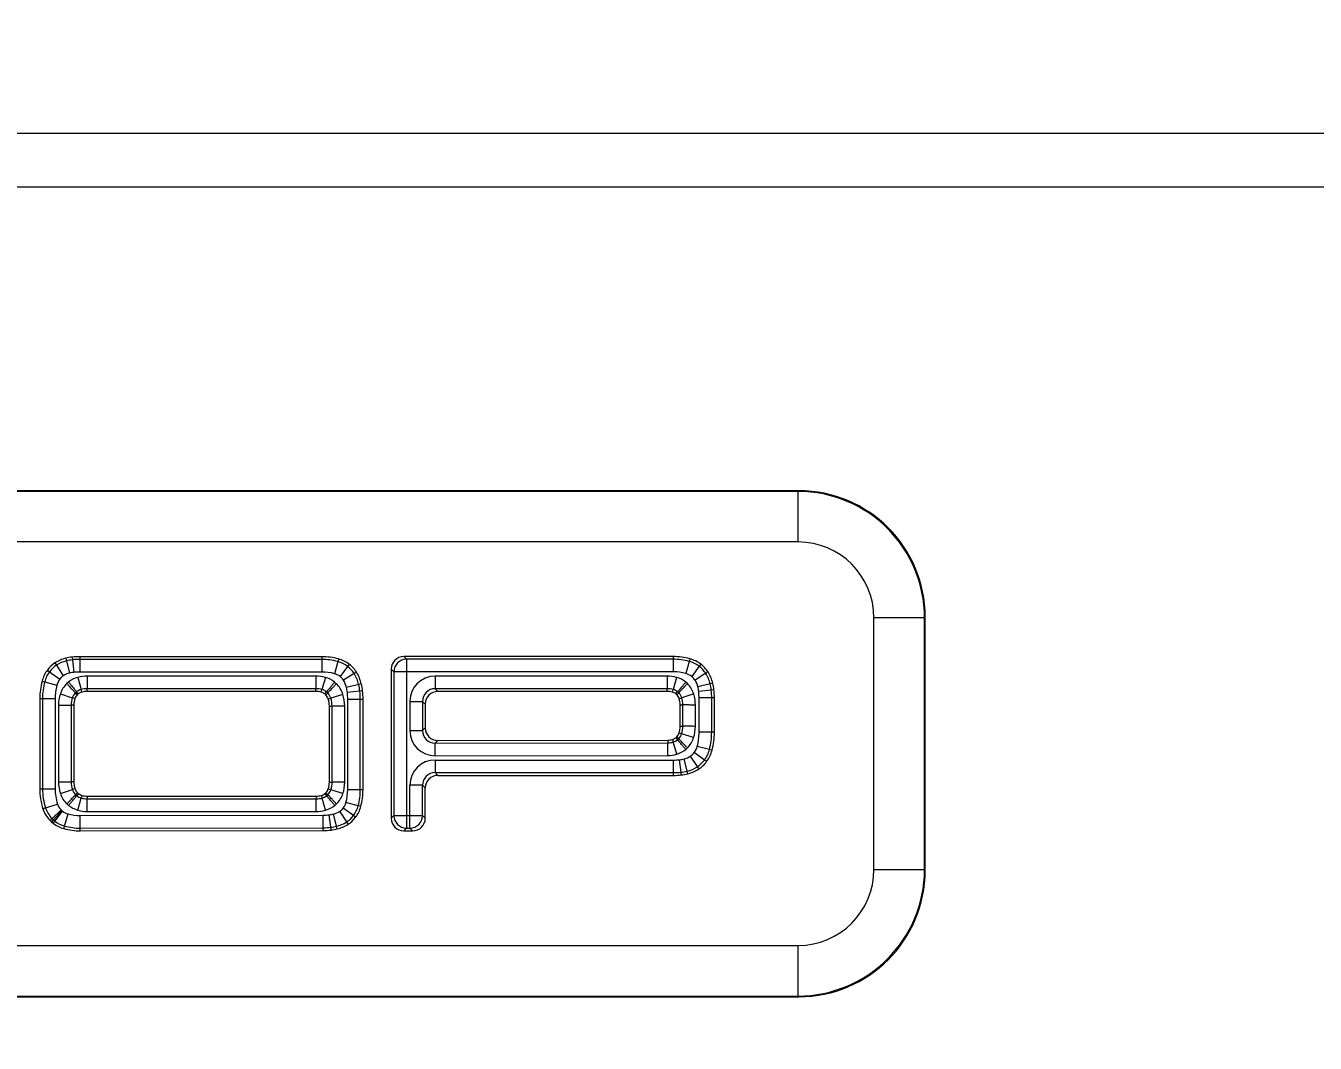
# Model space of a CAD drawing. Header units: millimetres. Extents: x -1133 to 1382, y -1174 to 1187.
# Drawn here: x -147 to -96, y 259.6 to 299.8 of the extents above; entities that cross this region are included whole.
import ezdxf

# ---------------------------------------------------------------- set-up
doc = ezdxf.new("R2010")
doc.units = ezdxf.units.MM
doc.linetypes.add('K5LT_THIN', pattern=[0])
doc.styles.add('KDIMTEXTSTYLE', font='GOST_AU.SHX', dxfattribs={"width": 0.96, "oblique": 15, "height": 5})
doc.dimstyles.new('KDIMSTYLE (1.00)', dxfattribs={"dimtxt": 5, "dimasz": 1, "dimexe": 2, "dimexo": 0, "dimgap": 1, "dimtad": 1, "dimtxsty": 'KDIMTEXTSTYLE', "dimsah": 1, "dimcen": 0, "dimdle": 1, "dimadec": 0, "dimazin": 0, "dimtfac": 0.667, "dimtmove": 0, "dimatfit": 3, "dimfxl": 1, "dimtvp": 1, "dimtolj": 1, "dimtzin": 0, "dimarcsym": 0})

# ---------------------------------------------------------------- blocks, each defined once
blk = doc.blocks.new('U3')
at = {"color": 7, "linetype": 'K5LT_THIN', "lineweight": 18}
for p, q in [((162.535, 295.589), (-162.535, 295.589)), ((162.433, 293.468), (-162.46, 293.468)), ((-116.466, 281.468), (-176.469, 281.468)), ((-116.493, 281.44), (-176.442, 281.44)), ((-116.493, 281.44), (-116.466, 281.468)), ((-116.493, 279.441), (-116.493, 281.44)), ((-116.493, 279.441), (-176.442, 279.441)), ((-111.495, 276.442), (-113.494, 276.442)), ((-113.494, 266.493), (-113.494, 276.442)), ((-111.495, 276.442), (-111.468, 276.469)), ((-111.495, 266.493), (-111.495, 276.442)), ((-111.468, 266.466), (-111.468, 276.469)), ((-145.439, 274.845), (-145.413, 274.741)), ((-145.413, 274.741), (-145.292, 274.257)), ((-145.191, 274.89), (-145.179, 274.783)), ((-145.179, 274.783), (-145.123, 274.288)), ((-144.887, 274.907), (-144.887, 274.8)), ((-135.314, 274.907), (-144.887, 274.907)), ((-135.314, 274.8), (-144.887, 274.8)), ((-144.887, 274.8), (-144.887, 274.301)), ((-135.314, 274.907), (-135.314, 274.8)), ((-135.314, 274.8), (-135.314, 274.301)), ((-134.659, 274.818), (-134.688, 274.714)), ((-121.434, 274.912), (-132.078, 274.912)), ((-132.078, 274.912), (-131.971, 274.805)), ((-131.971, 274.805), (-131.971, 274.306)), ((-121.434, 274.805), (-131.971, 274.805)), ((-121.434, 274.912), (-121.434, 274.805)), ((-121.434, 274.805), (-121.434, 274.306)), ((-120.765, 274.823), (-120.793, 274.719)), ((-146.17, 274.378), (-146.083, 274.314)), ((-146.083, 274.314), (-145.681, 274.019)), ((-145.869, 274.66), (-145.811, 274.569)), ((-145.811, 274.569), (-145.542, 274.149)), ((-135.314, 274.301), (-144.887, 274.301)), ((-134.688, 274.714), (-134.822, 274.234)), ((-134.298, 274.52), (-134.6, 274.123)), ((-134.041, 274.237), (-134.466, 273.976)), ((-134.233, 274.606), (-134.298, 274.52)), ((-133.95, 274.293), (-134.041, 274.237)), ((-132.577, 274.414), (-132.577, 268.521)), ((-132.577, 274.414), (-132.47, 274.306)), ((-132.47, 274.306), (-132.47, 268.629)), ((-131.971, 274.306), (-132.47, 274.306)), ((-131.971, 274.306), (-131.971, 268.629)), ((-121.434, 274.306), (-131.971, 274.306)), ((-120.793, 274.719), (-120.924, 274.238)), ((-120.4, 274.527), (-120.699, 274.128)), ((-120.144, 274.249), (-120.567, 273.985)), ((-120.335, 274.613), (-120.4, 274.527)), ((-120.053, 274.306), (-120.144, 274.249)), ((-146.378, 273.942), (-146.274, 273.914)), ((-146.274, 273.914), (-145.792, 273.787)), ((-145.331, 273.904), (-145.399, 273.845)), ((-144.966, 274.089), (-144.834, 273.608)), ((-135.554, 274.14), (-144.589, 274.14)), ((-144.589, 274.14), (-144.589, 273.641)), ((-135.554, 274.14), (-135.554, 273.641)), ((-135.178, 274.088), (-135.314, 273.608)), ((-134.746, 273.838), (-134.814, 273.899)), ((-133.862, 273.806), (-134.346, 273.688)), ((-133.758, 273.832), (-133.862, 273.806)), ((-121.668, 274.14), (-130.839, 274.14)), ((-130.839, 274.14), (-130.839, 273.641)), ((-121.668, 274.14), (-121.668, 273.641)), ((-121.296, 274.089), (-121.43, 273.609)), ((-120.868, 273.843), (-120.933, 273.901)), ((-119.969, 273.834), (-120.453, 273.715)), ((-119.864, 273.86), (-119.969, 273.834)), ((-146.468, 273.253), (-146.36, 273.253)), ((-146.468, 273.253), (-146.468, 269.682)), ((-146.36, 273.253), (-145.861, 273.253)), ((-146.36, 273.253), (-146.36, 269.682)), ((-145.861, 273.253), (-145.861, 269.682)), ((-145.656, 273.437), (-145.182, 273.281)), ((-145.08, 273.248), (-145.182, 273.281)), ((-145.013, 273.519), (-145.061, 273.478)), ((-144.987, 273.399), (-145.061, 273.478)), ((-144.945, 273.436), (-145.013, 273.519)), ((-144.945, 273.436), (-144.987, 273.399)), ((-144.806, 273.505), (-144.834, 273.608)), ((-144.589, 273.534), (-144.589, 273.641)), ((-135.554, 273.641), (-144.589, 273.641)), ((-135.554, 273.534), (-144.589, 273.534)), ((-135.554, 273.534), (-135.554, 273.641)), ((-135.343, 273.505), (-135.314, 273.608)), ((-135.204, 273.435), (-135.136, 273.517)), ((-135.162, 273.397), (-135.204, 273.435)), ((-135.162, 273.397), (-135.088, 273.474)), ((-135.088, 273.474), (-135.136, 273.517)), ((-135.065, 273.235), (-134.963, 273.267)), ((-134.487, 273.418), (-134.963, 273.267)), ((-133.816, 273.544), (-134.312, 273.491)), ((-134.297, 269.649), (-134.297, 273.215)), ((-133.798, 273.215), (-134.297, 273.215)), ((-133.709, 273.556), (-133.816, 273.544)), ((-133.691, 273.215), (-133.798, 273.215)), ((-133.798, 269.649), (-133.798, 273.215)), ((-133.691, 269.649), (-133.691, 273.215)), ((-130.731, 273.534), (-130.839, 273.641)), ((-121.668, 273.641), (-130.839, 273.641)), ((-121.668, 273.534), (-130.731, 273.534)), ((-121.668, 273.534), (-121.668, 273.641)), ((-121.459, 273.505), (-121.43, 273.609)), ((-121.324, 273.438), (-121.255, 273.52)), ((-121.284, 273.402), (-121.324, 273.438)), ((-121.284, 273.402), (-121.21, 273.48)), ((-121.21, 273.48), (-121.255, 273.52)), ((-121.195, 273.252), (-121.093, 273.285)), ((-120.617, 273.434), (-121.093, 273.285)), ((-119.925, 273.586), (-120.42, 273.531)), ((-120.406, 271.919), (-120.406, 273.275)), ((-119.908, 273.275), (-120.406, 273.275)), ((-119.818, 273.598), (-119.925, 273.586)), ((-119.8, 273.275), (-119.908, 273.275)), ((-119.908, 271.919), (-119.908, 273.275)), ((-119.8, 271.919), (-119.8, 273.275)), ((-145.727, 272.994), (-145.228, 272.994)), ((-145.727, 272.994), (-145.727, 269.958)), ((-145.121, 272.994), (-145.228, 272.994)), ((-145.228, 272.994), (-145.228, 269.958)), ((-145.121, 272.994), (-145.121, 269.958)), ((-135.022, 272.955), (-134.914, 272.955)), ((-135.022, 269.941), (-135.022, 272.955)), ((-134.416, 272.955), (-134.914, 272.955)), ((-134.914, 269.941), (-134.914, 272.955)), ((-134.416, 269.941), (-134.416, 272.955)), ((-131.836, 273.142), (-131.836, 271.986)), ((-131.836, 273.142), (-131.338, 273.142)), ((-131.23, 273.035), (-131.338, 273.142)), ((-131.338, 273.142), (-131.338, 271.986)), ((-131.23, 273.035), (-131.23, 272.094)), ((-121.158, 272.156), (-121.158, 272.999)), ((-121.158, 272.999), (-121.05, 272.999)), ((-121.05, 272.155), (-121.05, 272.999)), ((-120.551, 272.153), (-120.551, 272.997)), ((-131.836, 271.986), (-131.338, 271.986)), ((-131.23, 272.094), (-131.338, 271.986)), ((-121.329, 271.703), (-121.29, 271.739)), ((-121.329, 271.703), (-121.26, 271.621)), ((-121.29, 271.739), (-121.215, 271.662)), ((-121.2, 271.891), (-121.097, 271.859)), ((-121.158, 272.156), (-121.05, 272.155)), ((-120.622, 271.708), (-121.097, 271.859)), ((-119.908, 271.919), (-120.406, 271.919)), ((-119.8, 271.919), (-119.908, 271.919)), ((-130.731, 271.595), (-130.838, 271.488)), ((-130.838, 271.488), (-121.647, 271.503)), ((-130.837, 270.989), (-130.838, 271.488)), ((-130.731, 271.595), (-121.647, 271.61)), ((-121.647, 271.61), (-121.647, 271.503)), ((-121.646, 271.004), (-121.647, 271.503)), ((-121.457, 271.638), (-121.427, 271.535)), ((-121.287, 271.056), (-121.427, 271.535)), ((-121.26, 271.621), (-121.215, 271.662)), ((-120.934, 271.244), (-120.869, 271.302)), ((-119.996, 271.236), (-120.478, 271.363)), ((-119.892, 271.208), (-119.996, 271.236)), ((-130.839, 270.822), (-121.418, 270.822)), ((-130.839, 270.822), (-130.839, 270.323)), ((-130.837, 270.989), (-121.646, 271.004)), ((-121.418, 270.323), (-121.418, 270.822)), ((-121.12, 270.34), (-121.176, 270.836)), ((-120.881, 270.383), (-121.002, 270.867)), ((-120.472, 270.56), (-120.742, 270.98)), ((-120.193, 270.823), (-120.596, 271.117)), ((-120.106, 270.76), (-120.193, 270.823)), ((-130.731, 270.216), (-130.839, 270.323)), ((-130.839, 270.323), (-121.418, 270.323)), ((-130.731, 270.216), (-121.418, 270.216)), ((-121.418, 270.216), (-121.418, 270.323)), ((-121.108, 270.233), (-121.12, 270.34)), ((-120.854, 270.279), (-120.881, 270.383)), ((-120.414, 270.47), (-120.472, 270.56)), ((-146.468, 269.682), (-146.36, 269.682)), ((-146.36, 269.682), (-145.861, 269.682)), ((-145.727, 269.958), (-145.228, 269.958)), ((-145.655, 269.502), (-145.181, 269.656)), ((-145.121, 269.958), (-145.228, 269.958)), ((-145.078, 269.689), (-145.181, 269.656)), ((-135.063, 269.682), (-134.96, 269.649)), ((-135.022, 269.941), (-134.914, 269.941)), ((-134.486, 269.496), (-134.96, 269.649)), ((-134.416, 269.941), (-134.914, 269.941)), ((-133.798, 269.649), (-134.297, 269.649)), ((-133.691, 269.649), (-133.798, 269.649)), ((-131.836, 268.629), (-131.836, 269.825)), ((-131.338, 269.825), (-131.836, 269.825)), ((-131.23, 269.717), (-131.338, 269.825)), ((-131.338, 268.629), (-131.338, 269.825)), ((-131.23, 268.521), (-131.23, 269.717)), ((-144.983, 269.531), (-145.056, 269.453)), ((-145.056, 269.453), (-145.009, 269.411)), ((-144.941, 269.494), (-145.009, 269.411)), ((-144.983, 269.531), (-144.941, 269.494)), ((-144.964, 268.841), (-144.83, 269.321)), ((-144.801, 269.425), (-144.83, 269.321)), ((-144.589, 269.396), (-144.589, 269.288)), ((-144.589, 269.396), (-135.543, 269.396)), ((-144.589, 268.79), (-144.589, 269.288)), ((-144.589, 269.288), (-135.543, 269.288)), ((-135.543, 269.396), (-135.543, 269.288)), ((-135.543, 268.79), (-135.543, 269.288)), ((-135.333, 269.425), (-135.304, 269.321)), ((-135.17, 268.841), (-135.304, 269.321)), ((-135.196, 269.493), (-135.155, 269.529)), ((-135.196, 269.493), (-135.128, 269.41)), ((-135.155, 269.529), (-135.081, 269.451)), ((-135.128, 269.41), (-135.081, 269.451)), ((-133.882, 269.011), (-134.364, 269.14)), ((-146.343, 268.896), (-146.241, 268.929)), ((-146.241, 268.929), (-145.767, 269.083)), ((-145.985, 268.505), (-145.628, 268.854)), ((-145.929, 268.453), (-145.599, 268.827)), ((-145.87, 268.404), (-145.568, 268.801)), ((-145.487, 268.214), (-145.353, 268.694)), ((-145.396, 269.087), (-145.328, 269.028)), ((-144.872, 268.629), (-135.261, 268.645)), ((-144.871, 268.13), (-144.872, 268.629)), ((-144.589, 268.79), (-135.543, 268.79)), ((-135.261, 268.146), (-135.261, 268.645)), ((-134.968, 268.163), (-135.023, 268.658)), ((-134.733, 268.205), (-134.854, 268.689)), ((-134.808, 269.027), (-134.741, 269.086)), ((-134.337, 268.374), (-134.604, 268.796)), ((-134.069, 268.623), (-134.47, 268.92)), ((-133.983, 268.56), (-134.069, 268.623)), ((-133.779, 268.983), (-133.882, 269.011)), ((-132.577, 268.521), (-132.47, 268.629)), ((-132.47, 268.629), (-131.971, 268.629)), ((-131.971, 268.629), (-131.836, 268.629)), ((-131.971, 268.629), (-131.971, 268.13)), ((-131.836, 268.629), (-131.338, 268.629)), ((-131.836, 268.13), (-131.836, 268.629)), ((-131.23, 268.521), (-131.338, 268.629)), ((-146.061, 268.43), (-145.985, 268.505)), ((-146, 268.372), (-145.929, 268.453)), ((-145.935, 268.319), (-145.87, 268.404)), ((-145.516, 268.111), (-145.487, 268.214)), ((-144.871, 268.13), (-135.261, 268.146)), ((-144.871, 268.023), (-144.871, 268.13)), ((-135.261, 268.039), (-135.261, 268.146)), ((-134.956, 268.056), (-134.968, 268.163)), ((-134.707, 268.101), (-134.733, 268.205)), ((-134.28, 268.284), (-134.337, 268.374)), ((-132.078, 268.023), (-131.971, 268.13)), ((-131.971, 268.13), (-131.836, 268.13)), ((-131.729, 268.023), (-131.836, 268.13)), ((-144.871, 268.023), (-135.261, 268.039)), ((-132.078, 268.023), (-131.729, 268.023)), ((-113.494, 266.493), (-111.495, 266.493)), ((-111.495, 266.493), (-111.468, 266.466)), ((-176.442, 263.494), (-116.493, 263.494)), ((-116.493, 261.495), (-116.493, 263.494)), ((-176.442, 261.495), (-116.493, 261.495)), ((-116.493, 261.495), (-116.466, 261.468)), ((-176.469, 261.468), (-116.466, 261.468))]:
    blk.add_line(p, q, dxfattribs=at)
for centre, radius, start, end in [((-145.086, 273.435), 1.454, 104.0747, 122.6233), ((-145.086, 273.435), 1.346, 104.0747, 122.6233), ((-144.981, 273.018), 1.884, 96.3874, 104.0747), ((-144.981, 273.018), 1.776, 96.3874, 104.0747), ((-144.887, 272.18), 2.727, 90, 96.3874), ((-144.887, 272.18), 2.62, 90, 96.3874), ((-135.314, 272.469), 2.438, 74.4266, 90), ((-135.314, 272.469), 2.331, 74.4266, 90), ((-134.999, 273.6), 1.264, 52.7367, 74.4266), ((-121.434, 272.369), 2.544, 74.7572, 90), ((-121.434, 272.369), 2.436, 74.7572, 90), ((-121.101, 273.59), 1.277, 53.1838, 74.7572), ((-145.122, 273.609), 1.299, 143.7455, 165.1574), ((-145.122, 273.609), 1.192, 143.7455, 165.1574), ((-145.263, 273.713), 1.124, 122.6233, 143.7455), ((-145.263, 273.713), 1.017, 122.6233, 143.7455), ((-145.086, 273.435), 0.848, 104.0747, 122.6233), ((-144.981, 273.018), 1.278, 96.3874, 104.0747), ((-144.887, 272.18), 2.121, 90, 96.3874), ((-135.314, 272.469), 1.832, 74.4266, 90), ((-134.999, 273.6), 0.658, 52.7367, 74.4266), ((-134.999, 273.6), 1.157, 52.7367, 74.4266), ((-134.929, 273.691), 1.042, 31.5678, 52.7367), ((-134.929, 273.691), 1.149, 31.5678, 52.7367), ((-135.322, 273.45), 1.503, 13.7121, 31.5678), ((-135.322, 273.45), 1.61, 13.7121, 31.5678), ((-121.434, 272.369), 1.938, 74.7572, 90), ((-121.101, 273.59), 0.671, 53.1838, 74.7572), ((-121.101, 273.59), 1.17, 53.1838, 74.7572), ((-121.016, 273.704), 1.028, 32.0266, 53.1838), ((-121.016, 273.704), 1.135, 32.0266, 53.1838), ((-121.354, 273.492), 1.427, 13.8564, 32.0266), ((-121.354, 273.492), 1.535, 13.8564, 32.0266), ((-143.78, 273.253), 2.688, 165.1574, 180), ((-143.78, 273.253), 2.581, 165.1574, 180), ((-143.78, 273.253), 2.082, 165.1574, 180), ((-145.122, 273.609), 0.693, 143.7455, 165.1574), ((-145.263, 273.713), 0.518, 122.6233, 143.7455), ((-144.711, 273.126), 0.995, 133.7505, 161.7788), ((-144.696, 273.104), 1.022, 105.3487, 128.4698), ((-144.589, 272.715), 1.425, 90, 105.3487), ((-135.554, 272.764), 1.376, 74.152, 90), ((-135.456, 273.107), 1.02, 50.9493, 74.152), ((-135.458, 273.11), 1.018, 17.6133, 45.6388), ((-134.929, 273.691), 0.543, 31.5678, 52.7367), ((-135.322, 273.45), 1.004, 13.7121, 31.5678), ((-135.827, 273.327), 2.023, 6.1772, 13.7121), ((-135.827, 273.327), 2.131, 6.1772, 13.7121), ((-121.668, 272.758), 1.382, 74.3705, 90), ((-121.566, 273.124), 1.002, 50.8847, 74.3705), ((-121.556, 273.139), 0.985, 17.4724, 45.6848), ((-121.016, 273.704), 0.529, 32.0266, 53.1838), ((-121.354, 273.492), 0.929, 13.8564, 32.0266), ((-121.818, 273.378), 1.905, 6.2641, 13.8564), ((-121.818, 273.378), 2.012, 6.2641, 13.8564), ((-144.309, 272.994), 1.418, 161.7788, 180), ((-144.309, 272.994), 0.919, 161.7788, 180), ((-144.711, 273.126), 0.496, 134.8435, 161.7788), ((-144.309, 272.994), 0.811, 161.7788, 180), ((-144.711, 273.126), 0.389, 135.3259, 161.7788), ((-144.696, 273.104), 0.523, 105.3487, 127.4131), ((-144.696, 273.104), 0.416, 105.3487, 126.961), ((-144.589, 272.715), 0.926, 90, 105.3487), ((-144.589, 272.715), 0.819, 90, 105.3487), ((-135.554, 272.764), 0.878, 74.152, 90), ((-135.554, 272.764), 0.77, 74.152, 90), ((-135.456, 273.107), 0.414, 52.4631, 74.152), ((-135.456, 273.107), 0.521, 52.0088, 74.152), ((-135.458, 273.11), 0.412, 17.6133, 44.1182), ((-135.458, 273.11), 0.519, 17.6133, 44.5751), ((-135.945, 272.955), 0.923, 0, 17.6133), ((-135.945, 272.955), 1.031, 0, 17.6133), ((-135.945, 272.955), 1.529, 0, 17.6133), ((-135.827, 273.327), 1.525, 6.1772, 13.7121), ((-136.859, 273.215), 2.563, 0, 6.1772), ((-136.859, 273.215), 3.061, 0, 6.1772), ((-136.859, 273.215), 3.169, 0, 6.1772), ((-121.668, 272.758), 0.883, 74.3705, 90), ((-121.668, 272.758), 0.776, 74.3705, 90), ((-121.566, 273.124), 0.396, 52.4266, 74.3705), ((-121.566, 273.124), 0.503, 51.9574, 74.3705), ((-121.556, 273.139), 0.378, 17.4724, 44.0967), ((-121.556, 273.139), 0.486, 17.4724, 44.5872), ((-121.973, 273.007), 0.816, 359.4285, 17.4724), ((-121.973, 273.007), 0.923, 359.4618, 17.4724), ((-121.973, 273.007), 1.422, 359.5671, 17.4724), ((-121.818, 273.378), 1.406, 6.2641, 13.8564), ((-122.754, 273.275), 2.348, 0, 6.2641), ((-122.754, 273.275), 2.847, 0, 6.2641), ((-122.754, 273.275), 2.954, 0, 6.2641), ((-121.563, 272.001), 0.379, 286.2746, 308.1323), ((-121.575, 272.01), 0.394, 316.4686, 342.4069), ((-121.575, 272.01), 0.501, 315.9961, 342.4069), ((-122.062, 272.165), 0.905, 342.4069, 359.44), ((-122.062, 272.165), 1.012, 342.4069, 359.4698), ((-121.575, 272.01), 1, 314.9184, 342.4069), ((-122.062, 272.165), 1.511, 342.4069, 359.5666), ((-122.585, 271.919), 2.179, 345.2113, 0), ((-122.585, 271.919), 2.677, 345.2113, 0), ((-122.585, 271.919), 2.785, 345.2113, 0), ((-121.647, 272.289), 0.679, 270, 286.2746), ((-121.647, 272.289), 0.786, 270.0068, 286.2746), ((-121.563, 272.001), 0.486, 286.2746, 308.6222), ((-121.563, 272.001), 0.985, 286.2746, 309.7185), ((-121.188, 271.55), 0.733, 323.823, 345.2113), ((-121.188, 271.55), 1.232, 323.823, 345.2113), ((-121.188, 271.55), 1.339, 323.823, 345.2113), ((-121.647, 272.289), 1.285, 270.0262, 286.2746), ((-121.418, 272.991), 2.169, 270, 276.4056), ((-121.322, 272.141), 1.314, 276.4056, 284.108), ((-121.216, 271.718), 0.878, 284.108, 302.7073), ((-121.038, 271.441), 0.548, 302.7073, 323.823), ((-121.038, 271.441), 1.047, 302.7073, 323.823), ((-121.038, 271.441), 1.154, 302.7073, 323.823), ((-121.418, 272.991), 2.667, 270, 276.4056), ((-121.418, 272.991), 2.775, 270, 276.4056), ((-121.322, 272.141), 1.813, 276.4056, 284.108), ((-121.322, 272.141), 1.92, 276.4056, 284.108), ((-121.216, 271.718), 1.377, 284.108, 302.7073), ((-121.216, 271.718), 1.484, 284.108, 302.7073), ((-143.921, 269.682), 2.547, 180, 197.9814), ((-143.921, 269.682), 2.439, 180, 197.9814), ((-143.921, 269.682), 1.941, 180, 197.9814), ((-144.247, 269.958), 1.48, 180, 197.9215), ((-144.247, 269.958), 0.981, 180, 197.9215), ((-144.696, 269.812), 0.509, 197.9215, 224.9576), ((-144.247, 269.958), 0.874, 180, 197.9215), ((-144.696, 269.812), 0.401, 197.9215, 224.4911), ((-135.435, 269.802), 0.391, 315.6655, 342.0842), ((-135.435, 269.802), 0.498, 315.1863, 342.0842), ((-135.864, 269.941), 0.842, 342.0842, 0), ((-135.864, 269.941), 0.95, 342.0842, 0), ((-135.864, 269.941), 1.448, 342.0842, 0), ((-136.259, 269.649), 1.962, 344.9854, 0), ((-136.259, 269.649), 2.461, 344.9854, 0), ((-136.259, 269.649), 2.568, 344.9854, 0), ((-144.696, 269.812), 1.008, 197.9215, 226.0309), ((-144.69, 269.825), 0.522, 232.3663, 254.4072), ((-144.69, 269.825), 0.415, 232.8176, 254.4072), ((-144.589, 270.187), 0.898, 254.4072, 270), ((-144.589, 270.187), 0.791, 254.4072, 270), ((-135.543, 270.177), 0.781, 270, 285.6017), ((-135.543, 270.177), 0.888, 270, 285.6017), ((-135.442, 269.816), 0.406, 285.6017, 307.3008), ((-135.442, 269.816), 0.513, 285.6017, 307.7624), ((-135.435, 269.802), 0.997, 314.0975, 342.0842), ((-134.997, 269.31), 0.656, 323.5014, 344.9854), ((-145.211, 269.263), 1.19, 197.9814, 224.407), ((-145.211, 269.263), 1.083, 197.9814, 224.407), ((-145.211, 269.263), 0.584, 197.9814, 224.407), ((-145.241, 269.234), 0.542, 224.407, 228.6028), ((-145.231, 269.245), 0.557, 228.6028, 232.772), ((-145.182, 269.309), 0.638, 232.772, 254.4531), ((-144.871, 270.428), 1.799, 254.4531, 269.9846), ((-144.69, 269.825), 1.021, 231.312, 254.4072), ((-144.589, 270.187), 1.397, 254.4072, 270), ((-135.543, 270.177), 1.387, 270, 285.6017), ((-135.261, 270.8), 2.155, 269.987, 276.3319), ((-135.442, 269.816), 1.012, 285.6017, 308.8302), ((-135.165, 269.941), 1.29, 276.3319, 283.9749), ((-135.059, 269.513), 0.85, 283.9749, 302.3613), ((-134.871, 269.216), 0.498, 302.3613, 323.5014), ((-134.871, 269.216), 0.997, 302.3613, 323.5014), ((-134.997, 269.31), 1.155, 323.5014, 344.9854), ((-134.997, 269.31), 1.262, 323.5014, 344.9854), ((-145.241, 269.234), 1.149, 224.407, 228.6028), ((-145.231, 269.245), 1.163, 228.6028, 232.772), ((-145.241, 269.234), 1.041, 224.407, 228.6028), ((-145.182, 269.309), 1.244, 232.772, 254.4531), ((-145.231, 269.245), 1.056, 228.6028, 232.772), ((-145.182, 269.309), 1.136, 232.772, 254.4531), ((-144.871, 270.428), 2.298, 254.4531, 269.9977), ((-135.261, 270.8), 2.654, 269.998, 276.3319), ((-135.165, 269.941), 1.789, 276.3319, 283.9749), ((-135.059, 269.513), 1.349, 283.9749, 302.3613), ((-135.059, 269.513), 1.456, 283.9749, 302.3613), ((-134.871, 269.216), 1.104, 302.3613, 323.5014), ((-144.871, 270.428), 2.405, 254.4531, 270), ((-135.261, 270.8), 2.761, 270, 276.3319), ((-135.165, 269.941), 1.896, 276.3319, 283.9749)]:
    blk.add_arc(centre, radius, start, end, dxfattribs=at)
for centre, major_axis, ratio, start_param, end_param in [((-116.495, 276.44), (3.536, 3.536), 0.999863, 5.49813, 7.068241), ((-116.469, 276.466), (3.538, 3.538), 0.999315, 5.49813, 7.068241), ((-116.495, 276.44), (2.123, 2.123), 0.999315, 5.49813, 7.068241), ((-132.076, 274.411), (0.355, -0.355), 0.995146, 2.358627, 3.924558), ((-131.971, 274.306), (-0.354, -0.354), 0.995146, 3.929424, 5.495354), ((-130.834, 273.138), (-0.711, 0.711), 0.995146, 5.50022, 7.06615), ((-130.834, 273.138), (-0.359, 0.359), 0.9856, 5.50022, 7.06615), ((-130.729, 273.033), (-0.355, 0.355), 0.995146, 5.50022, 7.06615), ((-130.834, 271.991), (-0.71, -0.711), 0.995138, 5.499387, 7.066983), ((-130.834, 271.991), (-0.358, -0.359), 0.985577, 5.499387, 7.066983), ((-130.729, 272.096), (-0.355, -0.356), 0.995138, 5.499387, 7.066983), ((-130.834, 269.82), (-0.711, 0.711), 0.995146, 5.50022, 7.06615), ((-130.834, 269.82), (-0.359, 0.359), 0.9856, 5.50022, 7.06615), ((-130.729, 269.715), (-0.355, 0.355), 0.995146, 5.50022, 7.06615), ((-131.971, 268.629), (0.354, -0.354), 0.995146, 3.929424, 5.495354), ((-131.836, 268.629), (0.354, 0.354), 0.995146, 3.929424, 5.495354), ((-132.076, 268.524), (0.355, 0.355), 0.995146, 2.358627, 3.924558), ((-131.731, 268.524), (-0.355, 0.355), 0.995146, 2.358627, 3.924558), ((-116.495, 266.495), (3.536, -3.536), 0.999863, 5.49813, 7.068241), ((-116.495, 266.495), (2.123, -2.123), 0.999315, 5.49813, 7.068241), ((-116.469, 266.469), (3.538, -3.538), 0.999315, 5.49813, 7.068241)]:
    blk.add_ellipse(centre, major_axis=major_axis, ratio=ratio, start_param=start_param, end_param=end_param, dxfattribs=at)
for points, knots in [([(-145.399, 273.845), (-145.371, 273.814), (-145.328, 273.768), (-145.27, 273.704), (-145.219, 273.649), (-145.166, 273.591), (-145.122, 273.544), (-145.094, 273.513), (-145.071, 273.489), (-145.063, 273.48), (-145.061, 273.478)], [0, 0, 0, 0, 1.838331, 2.757463, 3.983046, 5.514929, 7.045154, 8.267414, 9.179915, 11, 11, 11, 11]), ([(-145.331, 273.904), (-145.304, 273.872), (-145.264, 273.823), (-145.209, 273.757), (-145.161, 273.699), (-145.111, 273.639), (-145.071, 273.589), (-145.044, 273.557), (-145.023, 273.531), (-145.015, 273.521), (-145.013, 273.519)], [0, 0, 0, 0, 1.838529, 2.757762, 3.983479, 5.515533, 7.045861, 8.268122, 9.180455, 11, 11, 11, 11]), ([(-134.814, 273.899), (-134.841, 273.867), (-134.882, 273.819), (-134.937, 273.753), (-134.986, 273.696), (-135.036, 273.636), (-135.078, 273.587), (-135.105, 273.554), (-135.126, 273.529), (-135.134, 273.519), (-135.136, 273.517)], [0, 0, 0, 0, 1.838476, 2.757682, 3.983364, 5.515372, 7.045674, 8.267935, 9.180312, 11, 11, 11, 11]), ([(-134.746, 273.838), (-134.774, 273.807), (-134.817, 273.761), (-134.876, 273.698), (-134.928, 273.644), (-134.981, 273.587), (-135.025, 273.54), (-135.054, 273.51), (-135.077, 273.485), (-135.086, 273.477), (-135.088, 273.474)], [0, 0, 0, 0, 1.838458, 2.757654, 3.983323, 5.515316, 7.045608, 8.267869, 9.180262, 11, 11, 11, 11]), ([(-120.933, 273.901), (-120.961, 273.869), (-121.001, 273.822), (-121.057, 273.756), (-121.106, 273.698), (-121.156, 273.639), (-121.197, 273.59), (-121.224, 273.557), (-121.246, 273.532), (-121.254, 273.522), (-121.255, 273.52)], [0, 0, 0, 0, 1.838498, 2.757715, 3.98341, 5.515435, 7.045746, 8.268006, 9.180366, 11, 11, 11, 11]), ([(-120.868, 273.843), (-120.897, 273.813), (-120.94, 273.767), (-120.999, 273.704), (-121.05, 273.649), (-121.104, 273.592), (-121.148, 273.545), (-121.177, 273.515), (-121.2, 273.491), (-121.208, 273.482), (-121.21, 273.48)], [0, 0, 0, 0, 1.838363, 2.757511, 3.983114, 5.515023, 7.045263, 8.267523, 9.179998, 11, 11, 11, 11]), ([(-120.551, 272.997), (-120.592, 272.997), (-120.669, 272.997), (-120.773, 272.997), (-120.86, 272.998), (-120.932, 272.998), (-120.988, 272.998), (-121.025, 272.999), (-121.044, 272.999), (-121.049, 272.999), (-121.05, 272.999)], [0, 0, 0, 0, 1.786925, 3.403371, 4.828259, 6.295495, 7.720209, 9.123481, 10.208547, 11, 11, 11, 11]), ([(-120.551, 272.153), (-120.592, 272.154), (-120.669, 272.154), (-120.773, 272.154), (-120.86, 272.155), (-120.932, 272.155), (-120.988, 272.155), (-121.025, 272.155), (-121.044, 272.155), (-121.049, 272.155), (-121.05, 272.155)], [0, 0, 0, 0, 1.786904, 3.403328, 4.828203, 6.295436, 7.720284, 9.123817, 10.208899, 11, 11, 11, 11]), ([(-120.934, 271.244), (-120.961, 271.275), (-121.002, 271.322), (-121.059, 271.388), (-121.108, 271.445), (-121.159, 271.504), (-121.201, 271.553), (-121.228, 271.584), (-121.25, 271.61), (-121.258, 271.619), (-121.26, 271.621)], [0, 0, 0, 0, 1.838373, 2.757527, 3.983137, 5.515054, 7.0453, 8.267559, 9.180026, 11, 11, 11, 11]), ([(-120.869, 271.302), (-120.898, 271.332), (-120.941, 271.378), (-121.001, 271.44), (-121.053, 271.494), (-121.107, 271.551), (-121.152, 271.597), (-121.181, 271.627), (-121.204, 271.651), (-121.213, 271.66), (-121.215, 271.662)], [0, 0, 0, 0, 1.838482, 2.757691, 3.983375, 5.515387, 7.045689, 8.267949, 9.180323, 11, 11, 11, 11]), ([(-145.396, 269.087), (-145.368, 269.118), (-145.325, 269.164), (-145.266, 269.228), (-145.215, 269.283), (-145.162, 269.34), (-145.118, 269.387), (-145.09, 269.418), (-145.067, 269.442), (-145.058, 269.451), (-145.056, 269.453)], [0, 0, 0, 0, 1.838418, 2.757594, 3.983236, 5.515194, 7.045465, 8.267725, 9.180152, 11, 11, 11, 11]), ([(-145.328, 269.028), (-145.301, 269.06), (-145.261, 269.108), (-145.205, 269.174), (-145.157, 269.232), (-145.107, 269.292), (-145.066, 269.341), (-145.04, 269.374), (-145.018, 269.399), (-145.011, 269.409), (-145.009, 269.411)], [0, 0, 0, 0, 1.838519, 2.757747, 3.983457, 5.515502, 7.045826, 8.268087, 9.180428, 11, 11, 11, 11]), ([(-134.808, 269.027), (-134.835, 269.059), (-134.875, 269.107), (-134.931, 269.173), (-134.979, 269.231), (-135.029, 269.291), (-135.07, 269.34), (-135.097, 269.372), (-135.118, 269.398), (-135.126, 269.408), (-135.128, 269.41)], [0, 0, 0, 0, 1.838483, 2.757692, 3.983378, 5.515391, 7.045695, 8.267955, 9.180328, 11, 11, 11, 11]), ([(-134.741, 269.086), (-134.769, 269.117), (-134.812, 269.163), (-134.871, 269.226), (-134.922, 269.281), (-134.975, 269.338), (-135.019, 269.385), (-135.048, 269.416), (-135.071, 269.44), (-135.079, 269.449), (-135.081, 269.451)], [0, 0, 0, 0, 1.838369, 2.757521, 3.983129, 5.515045, 7.04529, 8.267549, 9.180018, 11, 11, 11, 11])]:
    blk.add_open_spline(points, degree=3, knots=knots, dxfattribs=at)
blk = doc.blocks.new('KDIMARROW_01')
blk.add_hatch(color=0).paths.add_polyline_path([(-5, -0.658), (0, 0), (-5, 0.658), (-4.5, 0)])
at = {"color": 0, "linetype": 'K5LT_THIN', "lineweight": 18}
for p, q in [((-4.5, 0), (-5, 0.658)), ((-5, 0.658), (0, 0)), ((0, 0), (-5, -0.658)), ((-5, -0.658), (-4.5, 0)), ((0, 0), (-1, 0))]:
    blk.add_line(p, q, dxfattribs=at)

msp = doc.modelspace()

# ---------------------------------------------------------------- block references
msp.add_blockref('U3', (0, 0))

# ---------------------------------------------------------------- next in the draw order: dimensions: what is measured, and where the dimension line sits
at = {"color": 7}
msp.add_linear_dim(base=(-238.25, 370.532), p1=(238.25, 0), p2=(-238.25, 0), location=(-0.25, 370.532), text='\\H3.5;\\W0.965;\\Q15;\\H3.5;\\W0.965;\\Q15;\\Q15;476\\H3.5;\\W0.965;\\Q15;\\Q15;*', dimstyle='KDIMSTYLE (1.00)', override={"dimexo": 0, "dimblk1": 'KDIMARROW_01', "dimblk2": 'KDIMARROW_01', "dimse1": 0, "dimse2": 0, "dimclrt": 7, "dimtolj": 1}, dxfattribs=at).render()
msp.add_linear_dim(base=(-290, 338.25), p1=(0, -337.814), p2=(0, 338.25), angle=90, location=(-290, 5.25), text='\\H3.5;\\W0.965;\\Q15;\\H3.5;\\W0.965;\\Q15;\\Q15;676\\H3.5;\\W0.965;\\Q15;\\Q15;*', dimstyle='KDIMSTYLE (1.00)', override={"dimexo": 0, "dimblk1": 'KDIMARROW_01', "dimblk2": 'KDIMARROW_01', "dimse1": 0, "dimse2": 0, "dimclrt": 7, "dimtolj": 1}, dxfattribs=at).render()

doc.saveas('drawing.dxf')
